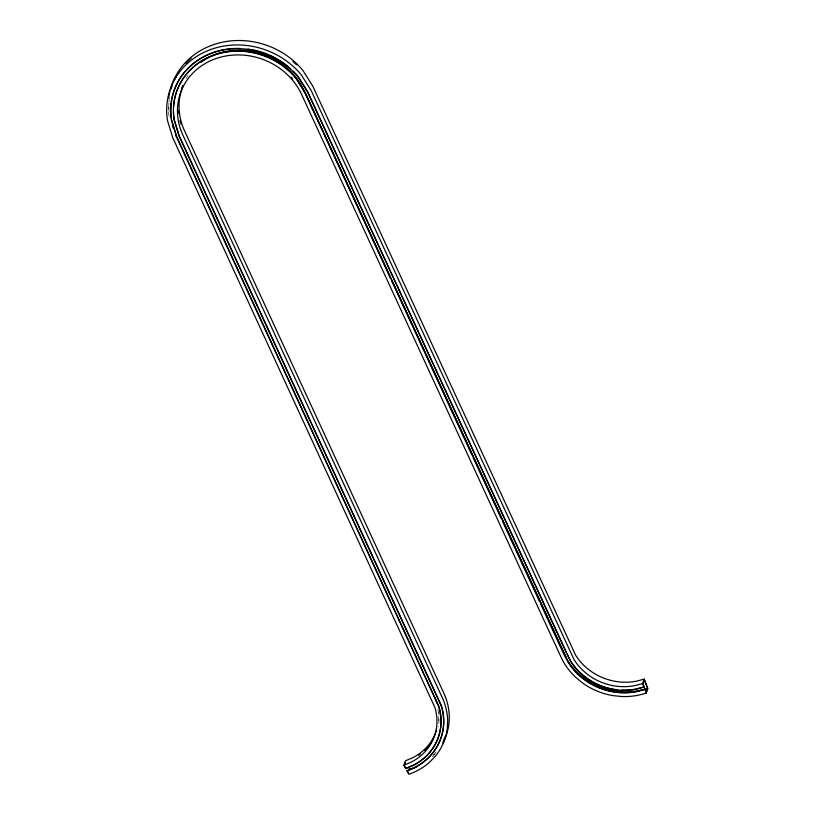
<?xml version="1.0" encoding="UTF-8"?>
<svg xmlns="http://www.w3.org/2000/svg" width="815" height="815" viewBox="0 0 815 815"><rect width="100%" height="100%" fill="white"/><g stroke="black" fill="none" stroke-linecap="round" stroke-linejoin="round"><path stroke-width="0.61" stroke-dasharray="4.08 3.06" d="M186.105 78.474A66.147 59.648 19.7 0 1 188.092 75.428M169.092 116.178A76.396 68.898 19.7 0 1 168.308 102.782M169.062 111.604A75.713 68.277 19.7 0 1 168.878 103.128M168.95 101.926A75.713 68.277 19.7 0 1 169.286 98.371M437.94 709.325A54.636 49.277 19.7 0 1 438.215 722.345M438.928 712.86A55.318 49.888 19.7 0 1 439.071 715.061M439.061 719.462A55.318 49.888 19.7 0 1 438.042 727.031M435.169 753.804A65.475 59.047 19.7 0 1 431.176 757.756M436.005 752A64.823 58.466 19.7 0 1 432.225 756.055"/><path stroke-width="1.22" d="M175.429 134.597L438.704 706.524A58.7 52.944 19.7 0 1 412.91 765.621L405.768 768.586L403.924 765.193L405.513 760.752L412.421 757.879A54.636 49.277 19.7 0 0 436.667 729.71M405.381 762.565L404.332 765.479L405.768 768.586M170.61 88.54A76.396 68.898 19.7 0 1 227.976 41.239A76.396 68.898 19.7 0 1 302.885 70.416L312.705 86.013L575.655 655.25A54.636 49.277 19.7 0 0 636.933 681.075L644.247 679.089L647.884 688.583L646.295 693.025A65.475 59.047 19.7 0 1 621.601 696.509L613.135 695.633A65.475 59.047 19.7 0 1 581.91 682.481L575.431 677.051A65.475 59.047 19.7 0 1 560.985 657.063L301.591 94.418A65.475 59.047 19.7 0 0 216.291 58.466A65.475 59.047 19.7 0 0 182.866 135.035L442.27 697.681A65.475 59.047 19.7 0 1 447.68 720.755L447.282 728.529A65.475 59.047 19.7 0 1 435.047 756.554L429.587 762.198A65.475 59.047 19.7 0 1 408.845 774.25L407.103 770.572L414.397 767.536A61.41 55.389 19.7 0 0 441.384 705.709L179.188 135.789L174.267 119.815A69.57 62.745 19.7 0 1 173.513 111.502M176.56 136.747L171.507 120.304A72.301 65.2 19.7 0 1 213.591 52.598A72.301 65.2 19.7 0 1 298.127 76.987L307.54 91.942L570.622 661.393A58.7 52.944 19.7 0 0 636.464 689.144L644.013 687.086L642.658 683.52L644.247 679.089M644.013 687.086L642.984 683.846L644.37 679.955L647.548 688.268L646.163 692.149L645.022 689.184L637.299 691.283A61.41 55.389 19.7 0 1 568.422 662.249L305.258 92.655L296.12 78.138A69.57 62.745 19.7 0 0 221.395 52.771A69.57 62.745 19.7 0 0 173.605 106.755M646.295 693.025L645.022 689.184M403.924 765.193L410.831 762.32A54.636 49.277 19.7 0 0 434.833 707.318L172.78 137.776L167.503 120.62A76.396 68.898 19.7 0 1 211.961 49.083A76.396 68.898 19.7 0 1 301.295 74.858L311.116 90.455L574.066 659.681A54.636 49.277 19.7 0 0 635.343 685.517L642.658 683.52M405.87 768.311L413.011 765.346A58.7 52.944 19.7 0 0 438.806 706.238L176.661 136.472L171.608 120.029A72.301 65.2 19.7 0 1 240.323 48.452M407.001 770.858L414.295 767.822A61.41 55.389 19.7 0 0 441.282 705.994L179.086 136.064L174.176 120.09A69.57 62.745 19.7 0 1 214.671 54.941A69.57 62.745 19.7 0 1 296.018 78.413L305.167 92.93L568.33 662.524A61.41 55.389 19.7 0 0 637.208 691.558L644.93 689.459M636.556 688.869L644.115 686.811M567.128 654.496L570.724 661.118A58.7 52.944 19.7 0 0 598.261 684.59M409.344 767.801L410.434 769.808M408.957 767.536L410.027 769.523A64.823 58.466 19.7 0 0 416.485 766.915M407.103 770.572L408.641 773.404M566.598 653.345L307.642 91.667L298.229 76.712A72.301 65.2 19.7 0 0 293.257 71.262M322.852 131.602L303.679 90.007A66.147 59.648 19.7 0 0 200.867 62.388M323.912 133.915L390.497 278.333M391.567 280.645L471.997 455.106M473.067 457.419L501.296 518.656M502.356 520.958L539.642 601.837M540.712 604.149L563.084 652.672A64.823 58.466 19.7 0 0 647.558 688.268M434.853 697.487L436.972 703.019M172.281 124.929L173.401 128.576M635.343 689.103A58.7 52.944 19.7 0 1 630.382 689.806M629.139 689.918A58.7 52.944 19.7 0 1 621.57 690.05M617.77 689.775A58.7 52.944 19.7 0 1 606.503 687.585M605.453 687.269A58.7 52.944 19.7 0 1 599.259 685.018M181.022 124.063A66.147 59.648 19.7 0 1 180.003 120.467M178.668 113.254A66.147 59.648 19.7 0 1 178.434 110.82M168.705 97.983A76.396 68.898 19.7 0 1 169.999 90.883M181.877 87.674A66.147 59.648 19.7 0 1 182.937 85.524M291.108 77.211A66.147 59.648 19.7 0 1 292.707 79.014M174.97 79.014A75.713 68.277 19.7 0 1 176.04 76.885M185.82 63.275A75.713 68.277 19.7 0 1 191.128 58.242M292.931 61.512A75.713 68.277 19.7 0 1 296.538 64.823M247.831 49.073A72.301 65.2 19.7 0 1 268.42 54.666M269.571 55.155A72.301 65.2 19.7 0 1 290.548 68.694M183.039 85.952A65.475 59.047 19.7 0 0 184.455 130.594L443.859 693.239A65.475 59.047 19.7 0 1 442.881 742.944M170.855 89.467A75.713 68.277 19.7 0 1 172.128 86.135M444.949 736.709A64.823 58.466 19.7 0 1 443.126 741.864M431.104 742.913A55.318 49.888 19.7 0 1 424.646 750.421M420.377 753.997A55.318 49.888 19.7 0 1 418.543 755.291"/></g></svg>
